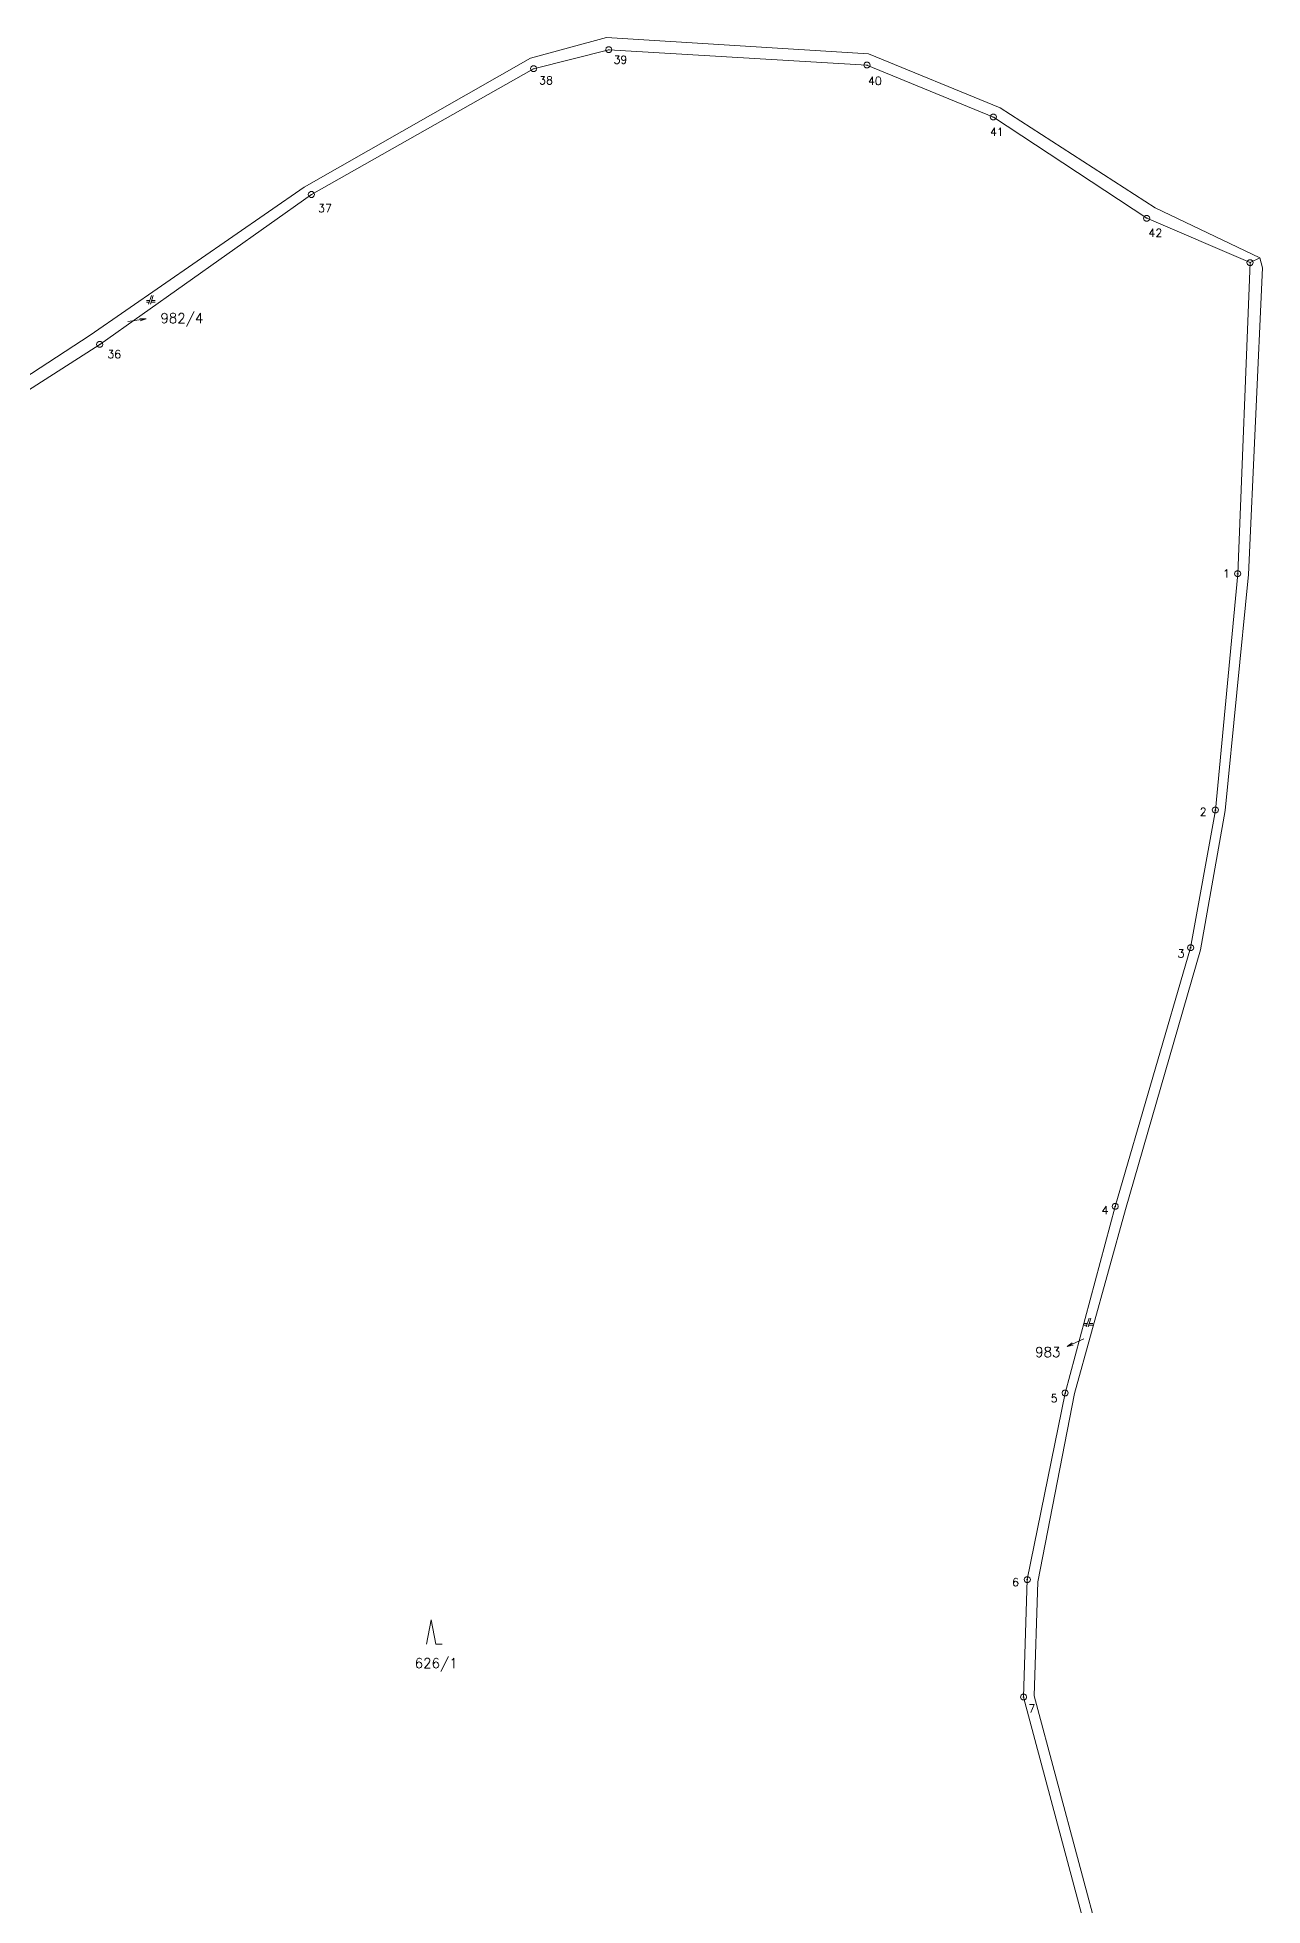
# Model space of a CAD drawing. Extents: x -443817 to 3, y -1171930 to -442383.
# Drawn here: x -441486.7 to -441287.7, y -1169918.6 to -1169615.2 of the extents above; entities that cross this region are included whole.
import ezdxf
from ezdxf.enums import TextEntityAlignment as Align

# ---------------------------------------------------------------- set-up
doc = ezdxf.new("R2010")
doc.units = 0
doc.header["$LTSCALE"] = 0.5
for name, color, linetype, lineweight in [('KATUZ', 7, 'Continuous', 0), ('KLADPAR', 7, 'Continuous', 0), ('ZNACKY', 7, 'Continuous', 0), ('ZUOB', 7, 'Continuous', 0)]:
    doc.layers.add(name, color=color, linetype=linetype, lineweight=lineweight)
doc.styles.add('ROMANS', font='romans.shx', dxfattribs={"height": 0.2})

# ---------------------------------------------------------------- blocks, each defined once
blk = doc.blocks.new('$5')
at = {"color": 0}
blk.add_line((-0.12, 0), (0.12, 0), dxfattribs=at)
at = {"color": 0, "flags": 128}
blk.add_lwpolyline([(0.15, 0.48), (0.4, 0.3), (0.5, 0.01), (0.4, -0.28), (0.15, -0.46), (-0.16, -0.46), (-0.41, -0.28), (-0.51, 0.01), (-0.41, 0.3), (-0.16, 0.48), (0.15, 0.48)], dxfattribs=at)
blk = doc.blocks.new('$34')
at = {"color": 0, "flags": 128}
blk.add_lwpolyline([(-0.75, 0), (0, 4), (0.75, 0), (1.75, 0)], dxfattribs=at)
blk = doc.blocks.new('$489')
at = {"color": 0}
blk.add_line((-0.2, 2), (0, 3), dxfattribs=at)
at = {"color": 0, "flags": 128}
blk.add_lwpolyline([(0, 0), (0, 3), (0.2, 2)], dxfattribs=at)
blk = doc.blocks.new('$432')
at = {"color": 0}
for p, q in [((-0.32, 0.8), (-1, 0.8)), ((-1, 0.4), (-0.46, 0.4)), ((0.1, 2), (-0.6, 0)), ((-0.1, 0), (0.5, 2)), ((0.02, 0.4), (1, 0.4)), ((1, 0.8), (0.14, 0.8))]:
    blk.add_line(p, q, dxfattribs=at)

msp = doc.modelspace()

# ---------------------------------------------------------------- linework, layer by layer
at = {"layer": 'KATUZ', "color": 7, "linetype": 'Continuous', "flags": 128}
for points in [[(-441508.2, -1169683.15), (-441478.12, -1169663.56), (-441443.38, -1169639.51), (-441406.65, -1169618.56), (-441394.3, -1169615.17), (-441351.7, -1169617.86), (-441330.34, -1169626.59), (-441305.19, -1169642.85), (-441288.19, -1169650.97)], [(-441288.19, -1169650.97), (-441287.71, -1169652.63), (-441290.02, -1169702.43), (-441293.81, -1169740.73), (-441297.79, -1169763.38), (-441309.98, -1169805.56), (-441318.28, -1169835.45), (-441324.22, -1169866.07), (-441324.8, -1169884.59), (-441313.91, -1169925.19)]]:
    msp.add_lwpolyline(points, dxfattribs=at)
at = {"layer": 'KLADPAR', "color": 7, "linetype": 'Continuous', "flags": 128}
for points in [[(-441508.2, -1169683.15), (-441478.12, -1169663.56), (-441443.38, -1169639.51), (-441443.38, -1169639.51), (-441406.65, -1169618.56), (-441394.3, -1169615.17), (-441351.7, -1169617.86), (-441330.34, -1169626.59), (-441305.19, -1169642.85), (-441288.19, -1169650.97), (-441289.74, -1169651.76), (-441306.54, -1169644.56), (-441331.45, -1169628.11), (-441351.98, -1169619.68), (-441393.9, -1169617.19), (-441406.13, -1169620.26), (-441442.2, -1169640.71), (-441476.58, -1169665.05), (-441507.35, -1169684.7)], [(-441507.35, -1169684.7), (-441476.58, -1169665.05), (-441442.2, -1169640.71), (-441406.13, -1169620.26), (-441393.9, -1169617.19), (-441351.98, -1169619.68), (-441331.45, -1169628.11), (-441306.54, -1169644.56), (-441289.74, -1169651.76), (-441291.76, -1169702.31), (-441295.39, -1169740.68), (-441299.4, -1169763.06), (-441311.65, -1169805.08), (-441319.78, -1169835.38), (-441325.94, -1169865.69), (-441326.54, -1169884.77), (-441315.7, -1169925.22)], [(-441315.7, -1169925.22), (-441326.54, -1169884.77), (-441325.94, -1169865.69), (-441319.78, -1169835.38), (-441311.65, -1169805.08), (-441311.65, -1169805.08), (-441299.4, -1169763.06), (-441295.39, -1169740.68), (-441291.76, -1169702.31), (-441289.74, -1169651.76), (-441288.19, -1169650.97), (-441287.71, -1169652.63), (-441290.02, -1169702.43), (-441293.81, -1169740.73), (-441297.79, -1169763.38), (-441309.98, -1169805.56), (-441318.28, -1169835.45), (-441324.22, -1169866.07), (-441324.8, -1169884.59), (-441313.91, -1169925.19)]]:
    msp.add_lwpolyline(points, dxfattribs=at)
at = {"layer": 'ZUOB', "color": 7, "linetype": 'Continuous', "flags": 128}
msp.add_lwpolyline([(-441508.2, -1169683.15), (-441478.12, -1169663.56), (-441443.38, -1169639.51), (-441406.65, -1169618.56), (-441394.3, -1169615.17), (-441351.7, -1169617.86), (-441330.34, -1169626.59), (-441305.19, -1169642.85), (-441288.19, -1169650.97), (-441287.71, -1169652.63), (-441290.02, -1169702.43), (-441293.81, -1169740.73), (-441297.79, -1169763.38), (-441309.98, -1169805.56), (-441318.28, -1169835.45), (-441324.22, -1169866.07), (-441324.8, -1169884.59), (-441313.91, -1169925.19)], dxfattribs=at)

# ---------------------------------------------------------------- block references
at = {"layer": 'KLADPAR', "color": 7, "linetype": 'Continuous', "xscale": 0.7, "yscale": 0.7}
for p in [(-441468.27, -1169658.49), (-441315.97, -1169824.64)]:
    msp.add_blockref('$432', p, dxfattribs=at)
at = {"layer": 'KLADPAR', "color": 7, "linetype": 'Continuous'}
for p, rotation in [((-441472.01, -1169661.32), 278.6866630000001), ((-441316.73, -1169826.57), 114.992628)]:
    msp.add_blockref('$489', p, dxfattribs=dict(at, rotation=rotation))
msp.add_blockref('$34', (-441422.74, -1169876.2), dxfattribs=at)
at = {"layer": 'ZNACKY', "color": 7, "linetype": 'Continuous'}
for p in [(-441393.9, -1169617.19), (-441351.98, -1169619.68), (-441406.13, -1169620.26), (-441331.45, -1169628.11), (-441442.2, -1169640.71), (-441306.54, -1169644.56), (-441289.74, -1169651.76), (-441476.58, -1169665.05), (-441291.76, -1169702.31), (-441295.39, -1169740.68), (-441299.4, -1169763.06), (-441311.65, -1169805.08), (-441319.78, -1169835.38), (-441325.94, -1169865.69), (-441326.54, -1169884.77)]:
    msp.add_blockref('$5', p, dxfattribs=at)

# ---------------------------------------------------------------- texts
at = {"layer": 'KLADPAR', "color": 7, "linetype": 'Continuous', "style": 'ROMANS'}
for s, p in [('982/4', (-441463.25, -1169659.98)), ('983', (-441322.6, -1169827.93)), ('626/1', (-441421.94, -1169878.46))]:
    msp.add_text(s, height=1.6, dxfattribs=at).set_placement(p, align=Align.TOP_CENTER)
at = {"layer": 'ZUOB', "color": 7, "linetype": 'Continuous', "style": 'ROMANS'}
for s, p in [('39', (-441393.13, -1169619.45)), ('38', (-441405.22, -1169622.8)), ('40', (-441351.8, -1169622.9)), ('41', (-441331.99, -1169631.18)), ('37', (-441441.12, -1169643.57)), ('42', (-441306.25, -1169647.58)), ('36', (-441475.35, -1169667.28)), ('1', (-441294.16, -1169702.93)), ('2', (-441297.92, -1169741.63)), ('3', (-441301.52, -1169764.63)), ('4', (-441313.86, -1169806.32)), ('5', (-441322.14, -1169836.89)), ('6', (-441328.39, -1169866.75)), ('7', (-441325.75, -1169887.27))]:
    msp.add_text(s, height=1.3, dxfattribs=at).set_placement(p)

doc.saveas('drawing.dxf')
